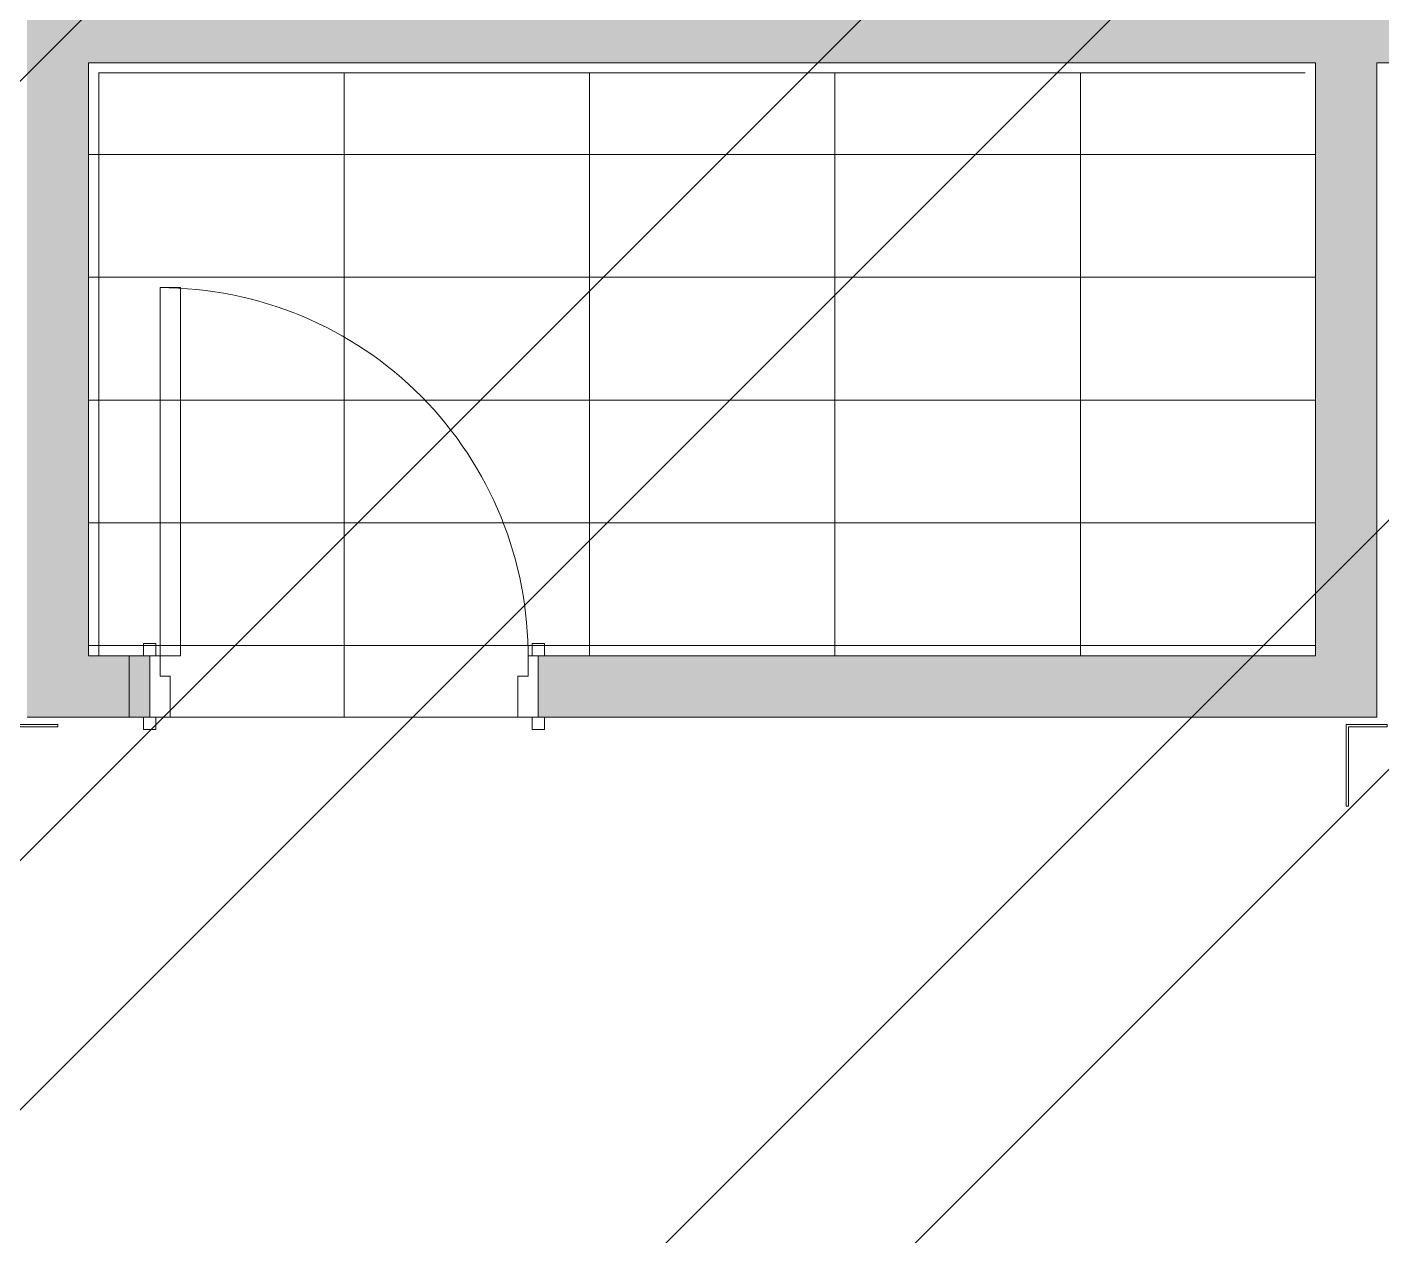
# Model space of a CAD drawing. Header units: millimetres. Extents: x -57519 to 497916, y -349472 to 446842.
# Drawn here: x 331853 to 335165, y 34379 to 37335 of the extents above; entities that cross this region are included whole.
import ezdxf

# ---------------------------------------------------------------- set-up
doc = ezdxf.new("R2010")
doc.units = ezdxf.units.MM
for name, color, linetype, lineweight in [('A-DETL-GENF', 92, 'Continuous', 5), ('A-DOOR', 31, 'Continuous', 5), ('A-DOOR-FRAM', 31, 'Continuous', 5), ('A-FLOR', 192, 'Continuous', 5), ('A-FLOR-PATT', 8, 'Continuous', 5), ('A-GENM', 13, 'Continuous', 5), ('A-WALL', 113, 'Continuous', 20), ('A-WALL-PATT', 111, 'Continuous', 20)]:
    doc.layers.add(name, color=color, linetype=linetype, lineweight=lineweight)
pattern_1 = [(270, (333227.73, 38522.5), (600, 4e-14), []), (0, (333227.73, 38522.5), (0, 300), [])]

# ---------------------------------------------------------------- blocks, each defined once
blk = doc.blocks.new('DLN-Single Door__X01_ - _M03a_ 900 x 2450 _WH_-16935538-SITE COVERAGE')
at = {"layer": 'A-DOOR'}
for p, q in [((-450, 975), (-400, 975)), ((-450, 75), (-450, 975)), ((-400, 975), (-400, 75)), ((-490, 105), (-460, 105)), ((-490, 75), (-490, 105)), ((-490, 105), (-490, 75)), ((-460, 105), (-490, 105)), ((-460, 105), (-460, 75)), ((-460, 75), (-460, 105)), ((460, 75), (460, 105)), ((460, 105), (490, 105)), ((460, 105), (460, 75)), ((460, 105), (490, 105)), ((490, 105), (490, 75)), ((490, 75), (490, 105)), ((-460, 75), (-490, 75)), ((-490, 75), (-475, 75)), ((-475, 75), (-460, 75)), ((-400, 75), (-450, 75)), ((490, 75), (460, 75)), ((475, 75), (460, 75)), ((490, 75), (475, 75)), ((-490, -75), (-460, -75)), ((-490, -105), (-490, -75)), ((-490, -75), (-490, -105)), ((-475, -75), (-490, -75)), ((-460, -75), (-475, -75)), ((-460, -75), (-460, -105)), ((-460, -105), (-460, -75)), ((460, -105), (460, -75)), ((460, -75), (490, -75)), ((460, -75), (460, -105)), ((460, -75), (475, -75)), ((475, -75), (490, -75)), ((490, -75), (490, -105)), ((490, -105), (490, -75)), ((-460, -105), (-490, -105)), ((-490, -105), (-460, -105)), ((490, -105), (460, -105)), ((490, -105), (460, -105))]:
    blk.add_line(p, q, dxfattribs=at)
blk.add_arc((-450, 75), 900, 359.5, 90, dxfattribs=at)
at = {"layer": 'A-DOOR-FRAM'}
for p, q in [((-475, 75), (-450, 75)), ((-475, -75), (-475, 75)), ((-475, 75), (-475, -75)), ((-475, 75), (-460, 75)), ((-460, 75), (-450, 75)), ((-450, 75), (-450, 25)), ((-450, 25), (-450, 75)), ((450, 75), (475, 75)), ((450, 25), (450, 75)), ((450, 75), (450, 25)), ((460, 75), (450, 75)), ((475, 75), (460, 75)), ((475, 75), (475, -75)), ((475, -75), (475, 75)), ((-450, 25), (-425, 25)), ((-450, 25), (-425, 25)), ((-425, 25), (-425, -75)), ((-425, -75), (-425, 25)), ((425, 25), (450, 25)), ((425, -75), (425, 25)), ((450, 25), (425, 25)), ((425, 25), (425, -75)), ((-425, -75), (-475, -75)), ((-460, -75), (-475, -75)), ((-425, -75), (-460, -75)), ((475, -75), (425, -75)), ((425, -75), (460, -75)), ((460, -75), (475, -75))]:
    blk.add_line(p, q, dxfattribs=at)
blk = doc.blocks.new('Signage - Female - Type 1-17066941-SITE COVERAGE')
at = {"layer": 'A-GENM'}
for p, q in [((225, -10.4), (125, -10.4)), ((125, -10.4), (125, -210.4)), ((131, -210.4), (131, -16.4)), ((131, -16.4), (225, -16.4)), ((225, -16.4), (225, -10.4)), ((125, -210.4), (131, -210.4))]:
    blk.add_line(p, q, dxfattribs=at)
blk = doc.blocks.new('Signage - Male - Type 1-17068296-SITE COVERAGE')
at = {"layer": 'A-GENM'}
for p, q in [((225, -9), (125, -9)), ((125, -9), (125, -209)), ((131, -209), (131, -15)), ((131, -15), (225, -15)), ((225, -15), (225, -9)), ((125, -209), (131, -209))]:
    blk.add_line(p, q, dxfattribs=at)

msp = doc.modelspace()

# ---------------------------------------------------------------- hatches: boundary and pattern name
at = {"layer": 'A-DETL-GENF'}
h = msp.add_hatch(dxfattribs=at)
h.set_pattern_fill('FP_40', color=250, style=0, pattern_type=2)
h.set_pattern_definition([(45, (248763.4, 0), (-1257.236, 1257.236), []), (45, (248763.4, 1905), (-1257.236, 1257.236), [])])
h.paths.add_polyline_path([(325750.1, -8642.5), (328562.7, -8642.5), (328562.7, 4657.5), (341312.7, 4657.5), (341312.7, 30557.5), (342712.7, 30557.5), (342712.7, 48907.7), (339962.7, 48907.7), (339962.7, 52157.5), (338962.7, 52157.5), (338962.7, 53757.5), (297512.7, 53757.5), (297512.7, 52247.5), (286277.7, 52247.5), (286277.7, 34407.5), (285902.7, 34407.5), (285902.7, 7407.5), (286277.7, 7407.5), (286277.7, -2267.5), (315555.2, -2267.5), (315555.2, -8642.5), (321257.1, -8642.5)], flags=0)
at = {"layer": 'A-FLOR-PATT'}
h = msp.add_hatch(dxfattribs=at)
h.set_pattern_fill('FP_35', color=256, style=0, pattern_type=2)
h.set_pattern_definition(pattern_1)
h.paths.add_polyline_path([(333102.7, 35647.5), (333102.7, 35797.5), (335002.7, 35797.5), (335002.7, 37247.5), (334977.7, 37246.1), (334977.7, 37222.5), (332027.7, 37222.5), (332027.7, 37247.5), (332002.7, 37247.5), (332002.7, 35797.5), (332152.7, 35797.5), (332152.7, 35647.5), (333087.7, 35647.5)], flags=0)
h = msp.add_hatch(dxfattribs=at)
h.set_pattern_fill('FP_35', color=256, style=0, pattern_type=2)
h.set_pattern_definition(pattern_1)
h.paths.add_polyline_path([(332152.7, 35647.5), (332152.7, 35797.5), (332102.7, 35797.5), (332102.7, 35647.5), (332137.7, 35647.5)], flags=0)
at = {"layer": 'A-WALL-PATT', "lineweight": 5, "transparency": 33554560}
for points in [[(332002.7, 37247.5), (332002.7, 39727.5), (331852.7, 39727.5), (331852.7, 37247.5)], [(335859.4, 37247.5), (337852.7, 37247.5), (337852.7, 37397.5), (332002.7, 37397.5), (332002.7, 37247.5), (335152.7, 37247.5)], [(332002.7, 35797.5), (332002.7, 37247.5), (331852.7, 37247.5), (331852.7, 35797.5)], [(335152.7, 35647.5), (335152.7, 37247.5), (335002.7, 37247.5), (335002.7, 35647.5)]]:
    msp.add_hatch(color=253, dxfattribs=at).paths.add_polyline_path(points, flags=0)
h = msp.add_hatch(color=253, dxfattribs=at)
h.paths.add_polyline_path([(332137.7, 35647.5), (332152.7, 35647.5), (332152.7, 35797.5), (331852.7, 35797.5), (331852.7, 35647.5)], flags=0)
h.paths.add_polyline_path([(335002.7, 35647.5), (335002.7, 35797.5), (333102.7, 35797.5), (333102.7, 35647.5), (334736.2, 35647.5)], flags=0)

# ---------------------------------------------------------------- linework, layer by layer
at = {"layer": 'A-FLOR'}
for p, q in [((335002.7, 37247.5), (332002.7, 37247.5)), ((332002.7, 35797.5), (332102.7, 35797.5)), ((332102.7, 35797.5), (332102.7, 35647.5)), ((331852.7, 35647.5), (335152.7, 35647.5))]:
    msp.add_line(p, q, dxfattribs=at)
at = {"layer": 'A-WALL', "lineweight": 5}
for p, q in [((332002.7, 35797.5), (332002.7, 37247.5)), ((335002.7, 37247.5), (335002.7, 35797.5)), ((332152.7, 35797.5), (332002.7, 35797.5)), ((332152.7, 35647.5), (332152.7, 35797.5)), ((335002.7, 35797.5), (333102.7, 35797.5)), ((333102.7, 35797.5), (333102.7, 35647.5)), ((333102.7, 35647.5), (335152.7, 35647.5))]:
    msp.add_line(p, q, dxfattribs=at)
at = {"layer": 'A-WALL', "lineweight": 18}
for p, q in [((334977.7, 37247.5), (332027.7, 37247.5)), ((335152.7, 37247.5), (335152.7, 35647.5)), ((337852.7, 37247.5), (335152.7, 37247.5)), ((332027.7, 37222.5), (334977.7, 37222.5))]:
    msp.add_line(p, q, dxfattribs=at)

# ---------------------------------------------------------------- block references
at = {"layer": 'A-DOOR'}
msp.add_blockref('DLN-Single Door__X01_ - _M03a_ 900 x 2450 _WH_-16935538-SITE COVERAGE', (332627.7, 35722.5), dxfattribs=at)
at = {"layer": 'A-GENM'}
for name, p in [('Signage - Female - Type 1-17066941-SITE COVERAGE', (331702.7, 35639.9)), ('Signage - Male - Type 1-17068296-SITE COVERAGE', (334952.7, 35638.5))]:
    msp.add_blockref(name, p, dxfattribs=at)

doc.saveas('drawing.dxf')
